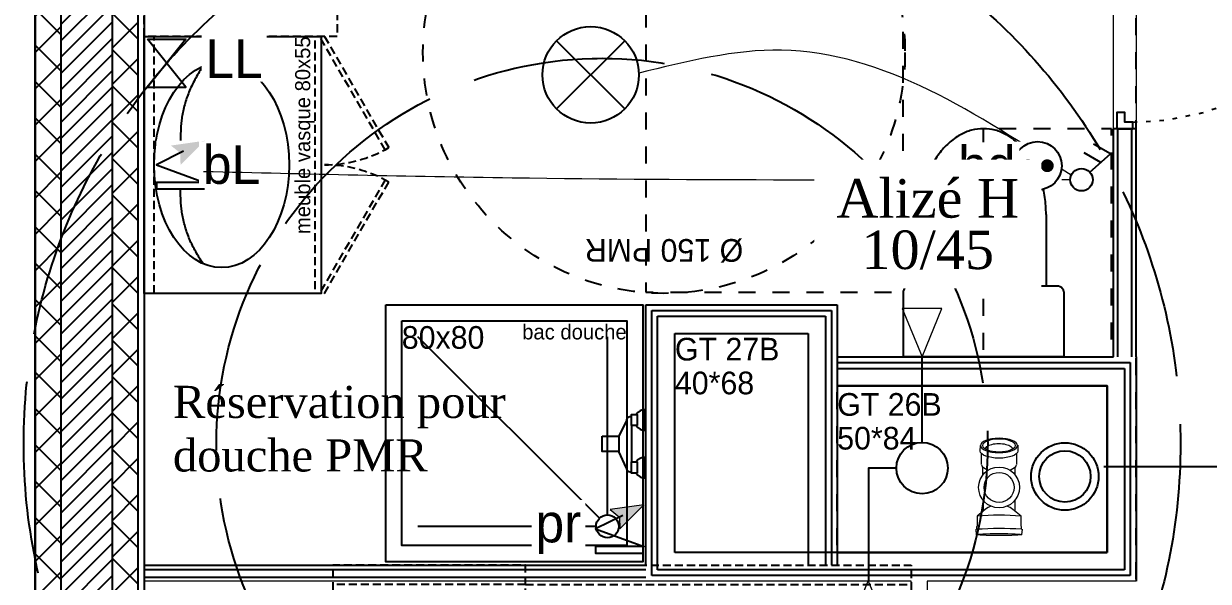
# Model space of a CAD drawing. Header units: centimetres. Extents: x -58072 to 12532, y -30603 to 6224.
# Drawn here: x 10816.9 to 11185.5, y 3007.7 to 3181.3 of the extents above; entities that cross this region are included whole.
import ezdxf

# ---------------------------------------------------------------- set-up
doc = ezdxf.new("R2010")
doc.units = ezdxf.units.CM
for name, pattern in [('ACAD_ISO02W100', [15, 12, -3]), ('ISO-03', [1.5, 0.6, -0.9]), ('Style de ligne -1', [0.41664, 0.20828, -0.20836]), ('Style de ligne -11', [0.347222, 0.20828, -0.138942]), ('Style de ligne -13', [0.147638, 0.098425, -0.049213]), ('Style de ligne -18', [0.164042, 0.054681, -0.109361]), ('Style de ligne -5', [0.20828, 0.069425, -0.138855]), ('VW-01', [0.41656, 0.20828, -0.20828])]:
    doc.linetypes.add(name, pattern=pattern)
for name, color, linetype in [('B Aménagement intérieur', 252, 'Continuous'), ('B BATI-équipement-sanitaires', 252, 'Continuous'), ('B faience', 252, 'Style de ligne -11'), ('B GÈnÈral_Hatch', 252, 'Continuous'), ('B Général', 252, 'Continuous'), ('C ANNOTATIONS-PMR', 252, 'Style de ligne -5'), ('C ANNOTATIONS-prestations', 252, 'Continuous'), ('C ANNOTATIONS-textes-numérotation gaine', 252, 'ISO-03'), ('D SURFACES-shab', 252, 'Continuous'), ('F REMPLISSAGE-vert clair', 252, 'Continuous'), ('F REMPLISSAGE-vert foncé', 252, 'Continuous'), ('prlm-CVC-CHAUFF', 4, 'Continuous'), ('prlm-EAU-CHU', 42, 'Continuous'), ('prlm-EAU-EF', 161, 'Continuous'), ('prlm-GT', 242, 'Continuous'), ('prlm-MOD', 7, 'Continuous'), ('prlm-MOD-PB', 123, 'Continuous'), ('prlm-VMC', 93, 'Continuous')]:
    doc.layers.add(name, color=color, linetype=linetype)
doc.layers.add('prlm-ELEC-CFO', color=1, linetype='Continuous', lineweight=25)
doc.layers.add('prlm-GAZ', color=2, linetype='Continuous', lineweight=25)
doc.layers.add('prlm-ZEROPLOT', color=254, linetype='Continuous', plot=False)
doc.styles.add('Eurostile', font='Eurosti.TTF')
doc.styles.add('Eurostile (italic)', font='Eurostib.TTF')
doc.styles.add('prlm-elec-cfo', font='comic.ttf', dxfattribs={"height": 12})
doc.styles.add('prlm-vmc', font='pala.ttf', dxfattribs={"height": 14})
pattern_1 = [(-45, (0, 0), (5.656854, 5.656854), []), (45, (0, 0), (5.656854, -5.656854), [])]

# ---------------------------------------------------------------- blocks, each defined once
blk = doc.blocks.new('B 60.Lave Vaisselle')
at = {"layer": 'B Général', "linetype": 'Style de ligne -13', "ltscale": 25.4, "flags": 128}
blk.add_lwpolyline([(-30, 30), (-30, 36), (30, 36), (30, 30)], dxfattribs=at)
blk.add_lwpolyline([(-30, 30), (30, 30), (30, -30), (-30, -30)], close=True, dxfattribs=at)
at = {"layer": 'B Général', "insert": (0, 0), "char_height": 7.056, "attachment_point": 5, "line_spacing_factor": 0.894578, "style": 'Eurostile'}
blk.add_mtext('LV', dxfattribs=at)
blk = doc.blocks.new('B 60.Evier 120.60 T3 et +')
at = {"layer": 'B Général', "linetype": 'Style de ligne -13', "ltscale": 25.4}
for p, q in [((-55.5, -2.5), (55.5, -2.5)), ((-57.5, -55.5), (-57.5, -4.5)), ((57.5, -4.5), (57.5, -55.5)), ((0, -50.5), (0, -9.53)), ((2, -7.53), (51.79, -7.53)), ((18.98, -10), (18.98, -10)), ((53.79, -9.53), (53.79, -50.5)), ((-52.12, -15), (-7.88, -15)), ((-52.5, -20), (-7.5, -20)), ((-52.5, -25), (-7.5, -25)), ((-52.5, -30), (-7.5, -30)), ((-52.5, -35), (-7.5, -35)), ((-52.5, -40), (-7.5, -40)), ((25.65, -43.33), (25.65, -43.33)), ((-52.12, -45), (-7.88, -45)), ((9.17, -50), (9.17, -50)), ((51.79, -52.5), (2, -52.5)), ((55.5, -57.5), (-55.5, -57.5))]:
    blk.add_line(p, q, dxfattribs=at)
at = {"layer": 'B Général', "linetype": 'Style de ligne -13', "ltscale": 25.4, "flags": 128}
blk.add_lwpolyline([(-60, 0), (-60, 6), (60, 6), (60, 0)], dxfattribs=at)
blk.add_lwpolyline([(-60, 0), (60, 0), (60, -60), (-60, -60)], close=True, dxfattribs=at)
for points in [[(25.65, -12), (25.65, -48, -0.414212), (23.65, -50), (4.5, -50, -0.198914), (3.09, -49.41, -0.198914), (2.5, -48), (2.5, -12, -0.414214), (4.5, -10)], [(25.65, -12, 0.414212), (23.65, -10), (4.45, -10)], [(28.15, -12), (28.15, -48, 0.414212), (30.15, -50), (49.29, -50, 0.198914), (50.71, -49.41, 0.198914), (51.29, -48), (51.29, -12, 0.414214), (49.29, -10)], [(28.15, -12, -0.414212), (30.15, -10), (49.34, -10)]]:
    blk.add_lwpolyline(points, format="xyb", dxfattribs=at)
at = {"layer": 'B Général', "linetype": 'Style de ligne -13', "ltscale": 25.4}
for centre, start, end in [((-55.5, -4.5), 90, 180), ((55.5, -4.5), 0, 90), ((2, -9.53), 90, 180), ((51.79, -9.53), 0, 90), ((2, -50.5), 180, 270), ((51.79, -50.5), 270, 0), ((-55.5, -55.5), 180, 270), ((55.5, -55.5), 270, 0)]:
    blk.add_arc(centre, 2, start, end, dxfattribs=at)
for centre in [(18.15, -17), (35.65, -17)]:
    blk.add_ellipse(centre, major_axis=(3.54, 0), ratio=1, dxfattribs=at)
blk = doc.blocks.new('B 60.Rond 150_PMR')
at = {"layer": 'B Général', "linetype": 'VW-01', "ltscale": 25.4}
blk.add_circle((0, 0), 75, dxfattribs=at)
at = {"layer": 'B Général', "insert": (-61.5, 0), "char_height": 7.056, "attachment_point": 5, "rotation": 90, "line_spacing_factor": 0.894578, "style": 'Eurostile (italic)'}
blk.add_mtext('Ø 150 PMR', dxfattribs=at)
blk = doc.blocks.new('B 60.200_wc-2')
at = {"layer": 'B Général', "linetype": 'Continuous'}
for p, q in [((-25, -20.1), (-25, 0)), ((-24.9, 0.1), (24.9, 0.1)), ((25, -20.1), (25, 0)), ((-19.5, -44.2), (-19.5, -21.9)), ((19.5, -44.2), (19.5, -21.9))]:
    blk.add_line(p, q, dxfattribs=at)
at = {"layer": 'B Général', "linetype": 'Continuous', "flags": 128}
blk.add_lwpolyline([(-25, -20.1), (-24.9, -20.6), (-24.75, -20.9), (-24.55, -21.2), (-24.3, -21.45), (-23.9, -21.7), (-23.4, -21.85), (-23.15, -21.9), (23.25, -21.9), (23.55, -21.85), (23.9, -21.7), (24.2, -21.5), (24.45, -21.3), (24.65, -21.05), (24.8, -20.75), (24.9, -20.5), (24.95, -20.3), (25, -20.1)], dxfattribs=at)
for points in [[(-19.5, -44.2), (-19.5, -44.2, 0.036537), (-19.11, -49.53, 0.035337), (-17.94, -54.75), (-17.94, -54.75, 0.041299), (-16.22, -59.09), (-16.22, -59.09), (-16.22, -59.1, 0.041783), (-13.79, -63.08, 0.053503), (-10.77, -66.4), (-10.77, -66.4, 0.054816), (-7.12, -69.02), (-7.12, -69.02, 0.063755), (-3.68, -70.42), (-3.68, -70.42, 0.064897), (0, -70.9)], [(0, -70.9, 0.064897), (3.68, -70.42), (3.68, -70.42, 0.063726), (7.12, -69.02), (7.12, -69.02, 0.054816), (10.77, -66.4), (10.77, -66.4, 0.053503), (13.79, -63.08, 0.041783), (16.22, -59.1), (16.22, -59.09), (16.22, -59.09, 0.041299), (17.94, -54.75), (17.94, -54.75, 0.035337), (19.11, -49.53, 0.036556), (19.5, -44.2)]]:
    blk.add_lwpolyline(points, format="xyb", dxfattribs=at)
at = {"layer": 'B Général', "linetype": 'Continuous'}
for centre, start, end in [((-24.9, 0), 90, 180), ((24.9, 0), 0, 90)]:
    blk.add_arc(centre, 0.1, start, end, dxfattribs=at)
blk = doc.blocks.new('B 60.Groupe-2-1')
at = {"layer": 'B Général', "linetype": 'Style de ligne -1', "ltscale": 25.4, "flags": 128}
blk.add_lwpolyline([(-35.4, 7.6), (35.6, 7.6), (35.6, -32.4), (-35.4, -32.4)], close=True, dxfattribs=at)
at = {"layer": 'B Général', "xscale": -1, "rotation": 270}
blk.add_blockref('B 60.200_wc-2', (35.5, 7.5), dxfattribs=at)
blk = doc.blocks.new('B 60.WC-plan-PMR')
at = {"layer": 'B Général', "linetype": 'Style de ligne -1', "ltscale": 25.4, "flags": 128}
blk.add_lwpolyline([(-114.5, 112.5), (15.5, 112.5), (15.5, 32.5), (-114.5, 32.5)], close=True, dxfattribs=at)
at = {"layer": 'B Général'}
blk.add_blockref('B 60.Groupe-2-1', (0, 0), dxfattribs=at)
blk = doc.blocks.new('B 60.PP 80')
at = {"layer": 'B Général', "flags": 128}
blk.add_lwpolyline([(-43, 2.5), (-43, 85.5), (-39, 85.5), (-39, 2.5)], close=True, dxfattribs=at)
at = {"layer": 'B Général', "linetype": 'Style de ligne -18', "ltscale": 25.4, "flags": 128}
blk.add_lwpolyline([(46, 2.5), (45.27, 13.33), (43.1, 23.98), (39.53, 34.26), (34.61, 44), (28.44, 53.03), (21.1, 61.19), (12.74, 68.35), (3.5, 74.38), (-6.47, 79.18), (-17, 82.67), (-27.91, 84.79), (-39, 85.5)], dxfattribs=at)
at = {"layer": 'B Général', "linetype": 'Continuous', "flags": 128}
for points in [[(-45, 2.5), (-43, 2.5), (-43, 0), (-40, 0), (-40, -2.5), (-45, -2.5)], [(48, 2.5), (46, 2.5), (46, 0), (43, 0), (43, -2.5), (48, -2.5), (48, -2.5), (48, -2.5), (48, 1.79), (48, 1.79)]]:
    blk.add_lwpolyline(points, close=True, dxfattribs=at)
at = {"layer": 'C ANNOTATIONS-prestations', "insert": (-37.5, 32.5), "char_height": 5.8796, "attachment_point": 1, "rotation": 90, "line_spacing_factor": 0.894578, "style": 'Eurostile'}
blk.add_mtext('PP 83 x 204', dxfattribs=at)
blk = doc.blocks.new('B 60.Bac douche 80.80')
at = {"layer": 'B faience', "lineweight": 18, "flags": 128}
blk.add_lwpolyline([(-41, -40), (40, -40), (40, 41)], dxfattribs=at)
at = {"layer": 'B Général', "linetype": 'Continuous'}
for p, q in [((25.5, -25.5), (-31, 31)), ((28, -24.46), (28, 31)), ((24.46, -28), (-31, -28))]:
    blk.add_line(p, q, dxfattribs=at)
at = {"layer": 'B Général', "linetype": 'Continuous', "flags": 128}
for points in [[(-41, 41), (39, 41), (39, -39), (-41, -39)], [(-36, 36), (34, 36), (34, -34), (-36, -34)]]:
    blk.add_lwpolyline(points, close=True, dxfattribs=at)
at = {"layer": 'B Général', "linetype": 'Continuous'}
blk.add_circle((28, -28), 3.54, dxfattribs=at)
at = {"layer": 'B Général', "insert": (-36, 30.76), "char_height": 7.056, "width": 35, "attachment_point": 4, "line_spacing_factor": 0.894578, "style": 'Eurostile'}
blk.add_mtext('80x80', dxfattribs=at)
at = {"layer": 'C ANNOTATIONS-prestations', "insert": (34, 32.51), "char_height": 4.7037, "width": 70, "attachment_point": 6, "line_spacing_factor": 0.894578, "style": 'Eurostile'}
blk.add_mtext('bac douche ', dxfattribs=at)
blk = doc.blocks.new('B 60.Groupe-3-1')
at = {"layer": 'B Général', "linetype": 'Continuous'}
for centre, major_axis, ratio in [((0, -24.07), (32, 0), 0.65625), ((0, -6.97), (1.5, 0), 1), ((0, -17.15), (2.5, 0), 1)]:
    blk.add_ellipse(centre, major_axis=major_axis, ratio=ratio, dxfattribs=at)
for points in [[(-30.82, -18.37), (-20.7, -11.37), (-9.74, -11.32), (-4.71, -11.3), (0, -11.3)], [(30.82, -18.37), (20.7, -11.37), (9.74, -11.32), (4.71, -11.3), (0, -11.3)]]:
    blk.add_open_spline(points, degree=2, knots=[0, 0, 0, 1, 1, 2, 2, 2], dxfattribs=at)
blk.add_open_spline([(-30.45, -17.59), (-30.5, -17.61), (-30.55, -17.64)], degree=2, dxfattribs=at)
blk = doc.blocks.new('B 60.meuble vasque 80x60')
at = {"layer": 'B BATI-équipement-sanitaires', "linetype": 'Style de ligne -13', "ltscale": 25.4, "flags": 128}
for points in [[(-40, -3.07), (40, -3.07), (40, -53.07), (-40, -53.07)], [(-40, -56.07), (-5.36, -76.07), (-4.71, -74.94), (-39.35, -54.94)], [(40, -56.07), (5.36, -76.07), (4.71, -74.94), (39.35, -54.94)]]:
    blk.add_lwpolyline(points, close=True, dxfattribs=at)
at = {"layer": 'B BATI-équipement-sanitaires', "linetype": 'Style de ligne -13', "ltscale": 25.4}
for centre, start, end in [((-40, -56.07), 330, 0), ((40, -56.07), 180, 210)]:
    blk.add_arc(centre, 40, start, end, dxfattribs=at)
at = {"layer": 'B Général', "flags": 128}
blk.add_lwpolyline([(-40, 0), (40, 0), (40, -55), (-40, -55)], close=True, dxfattribs=at)
at = {"layer": 'B Général'}
blk.add_blockref('B 60.Groupe-3-1', (0, 0), dxfattribs=at)
at = {"layer": 'C ANNOTATIONS-prestations', "insert": (40, -53.07), "char_height": 4.7037, "width": 80, "attachment_point": 9, "line_spacing_factor": 0.894578, "style": 'Eurostile'}
blk.add_mtext('meuble vasque 80x55', dxfattribs=at)
blk = doc.blocks.new('B 60.Lave Linge')
at = {"layer": 'B Général', "linetype": 'Style de ligne -13', "ltscale": 25.4, "flags": 128}
blk.add_lwpolyline([(-29.47, 30), (-29.47, 36), (30.53, 36), (30.53, 30)], dxfattribs=at)
blk.add_lwpolyline([(-29.47, 30), (30.53, 30), (30.53, -30), (-29.47, -30)], close=True, dxfattribs=at)
at = {"layer": 'B Général', "insert": (0, 0), "char_height": 7.056, "attachment_point": 5, "line_spacing_factor": 0.894578, "style": 'Eurostile'}
blk.add_mtext('LL', dxfattribs=at)
blk = doc.blocks.new('B 60.Groupe-35-1')
at = {"layer": 'B Général', "linetype": 'Continuous'}
for p, q in [((11163.03, 3148.64), (11156.03, 3148.64)), ((11156.03, 3077.64), (11156.03, 3148.64)), ((11163.03, 3077.64), (11163.03, 3148.64)), ((11010.53, 3012.74), (11010.53, 3093.85)), ((11010.53, 3093.85), (11070.03, 3093.85)), ((11070.03, 3093.85), (11070.03, 3077.64)), ((11019.53, 3016.74), (11019.53, 3084.85)), ((11019.53, 3084.85), (11061.03, 3084.85)), ((11061.03, 3084.85), (11061.03, 3017.74)), ((11070.03, 3077.64), (11156.03, 3077.64)), ((11163.03, 3077.64), (11163.03, 3007.74)), ((11163.03, 3077.64), (11163.03, 3077.64)), ((11070.03, 3068.64), (11070.03, 3017.74)), ((11070.03, 3068.64), (11154.03, 3068.64)), ((11154.03, 3068.64), (11154.03, 3016.74)), ((11154.03, 3016.74), (11019.53, 3016.74)), ((11061.03, 3017.74), (11061.03, 3012.74)), ((11070.03, 3017.74), (11070.03, 3012.74)), ((10854.37, 3012.74), (11010.53, 3012.74))]:
    blk.add_line(p, q, dxfattribs=at)
at = {"layer": 'B Général', "linetype": 'VW-01', "ltscale": 25.4, "flags": 128}
blk.add_lwpolyline([(11163.03, 3222.89), (11283.03, 3222.89), (11283.03, 3002.89), (11163.03, 3002.89)], close=True, dxfattribs=at)
at = {"layer": 'D SURFACES-shab', "lineweight": 18, "flags": 128}
for points in [[(10854.39, 3247.39), (10854.39, 3012.74), (11010.53, 3012.74), (11010.53, 3093.85), (11070.03, 3093.85), (11070.03, 3077.64), (11156.03, 3077.64), (11156.03, 3247.39)], [(11163.03, 3247.39), (11163.03, 3007.74), (11098.03, 3007.74), (11098.03, 2922.74), (11258.04, 2922.74), (11258.04, 2989.74), (11283.05, 2989.74), (11283.04, 3247.39)], [(10854.38, 3007.74), (10854.38, 2346.49), (11431.44, 2346.49), (11431.44, 2634.39), (11341.44, 2634.39), (11341.44, 2917.74), (11093.03, 2917.74), (11093.03, 3007.74)]]:
    blk.add_lwpolyline(points, close=True, dxfattribs=at)
at = {"layer": 'F REMPLISSAGE-vert clair'}
for p, q in [((11157.33, 3077.64), (11157.33, 3148.64)), ((11161.73, 3077.64), (11161.73, 3148.64)), ((11012.33, 3009.54), (11012.33, 3092.05)), ((11012.33, 3092.05), (11068.23, 3092.05)), ((11014.13, 3011.34), (11014.13, 3090.25)), ((11014.13, 3011.34), (11014.13, 3090.25)), ((11014.13, 3090.25), (11066.43, 3090.25)), ((11014.13, 3090.25), (11066.43, 3090.25)), ((11066.43, 3090.25), (11066.43, 3017.74)), ((11066.43, 3090.25), (11066.43, 3017.74)), ((11068.23, 3092.05), (11068.23, 3017.74)), ((11070.03, 3075.84), (11161.23, 3075.84)), ((11161.23, 3075.84), (11161.23, 3009.54)), ((11070.03, 3074.04), (11159.43, 3074.04)), ((11070.03, 3074.04), (11159.43, 3074.04)), ((11159.43, 3074.04), (11159.43, 3011.34)), ((11159.43, 3074.04), (11159.43, 3011.34)), ((11066.43, 3017.74), (11066.43, 3012.74)), ((11066.43, 3017.74), (11066.43, 3012.74)), ((11068.23, 3017.74), (11068.23, 3012.74)), ((10854.37, 3011.44), (11010.53, 3011.44)), ((10854.37, 3009.04), (11010.53, 3009.04)), ((11161.23, 3009.54), (11012.33, 3009.54)), ((11159.43, 3011.34), (11014.13, 3011.34)), ((11159.43, 3011.34), (11014.13, 3011.34))]:
    blk.add_line(p, q, dxfattribs=at)
at = {"layer": 'F REMPLISSAGE-vert clair', "linetype": 'Continuous'}
for p, q in [((11019.53, 3016.74), (11019.53, 3084.85)), ((11019.53, 3084.85), (11061.03, 3084.85)), ((11061.03, 3084.85), (11061.03, 3017.74)), ((11070.03, 3068.64), (11154.03, 3068.64)), ((11154.03, 3068.64), (11154.03, 3016.74)), ((11154.03, 3016.74), (11019.53, 3016.74)), ((11061.03, 3017.74), (11061.03, 3012.74))]:
    blk.add_line(p, q, dxfattribs=at)
at = {"layer": 'F REMPLISSAGE-vert foncé', "linetype": 'Continuous'}
for p, q in [((11156.03, 3077.64), (11156.03, 3148.64)), ((11163.03, 3077.64), (11163.03, 3148.64)), ((11010.53, 3012.74), (11010.53, 3093.85)), ((11010.53, 3093.85), (11070.03, 3093.85)), ((11070.03, 3093.85), (11070.03, 3017.74)), ((11070.03, 3077.64), (11156.03, 3077.64)), ((11163.03, 3077.64), (11163.03, 3007.74)), ((11070.03, 3017.74), (11070.03, 3012.74)), ((10854.37, 3012.74), (11010.53, 3012.74))]:
    blk.add_line(p, q, dxfattribs=at)
at = {"layer": 'F REMPLISSAGE-vert foncé'}
for p, q in [((11157.33, 3077.64), (11157.33, 3148.64)), ((11161.73, 3077.64), (11161.73, 3148.64)), ((11012.33, 3009.54), (11012.33, 3092.05)), ((11012.33, 3092.05), (11068.23, 3092.05)), ((11068.23, 3092.05), (11068.23, 3017.74)), ((11070.03, 3075.84), (11161.23, 3075.84)), ((11161.23, 3075.84), (11161.23, 3009.54)), ((11068.23, 3017.74), (11068.23, 3012.74)), ((10854.37, 3011.44), (11010.53, 3011.44)), ((10854.37, 3009.04), (11010.53, 3009.04)), ((11161.23, 3009.54), (11012.33, 3009.54))]:
    blk.add_line(p, q, dxfattribs=at)
at = {"layer": 'B Général'}
blk.add_blockref('B 60.Lave Linge', (10883.85, 3207.39), dxfattribs=at)
for name, p, rotation in [('B 60.PP 80', (11159.53, 3196.64), 270), ('B 60.meuble vasque 80x60', (10854.39, 3137.39), 90), ('B 60.Bac douche 80.80', (10970.53, 3052.85), 359.9999999966649), ('B 60.Evier 120.60 T3 et +', (11033.03, 3006.74), 359.9999999966649)]:
    blk.add_blockref(name, p, dxfattribs=dict(at, rotation=rotation))
at = {"layer": 'B Général', "xscale": -1}
for name, p, rotation in [('B 60.WC-plan-PMR', (11123.03, 3113.24), 89.99999999666491), ('B 60.Lave Vaisselle', (10943.03, 2976.74), 359.9999999966649)]:
    blk.add_blockref(name, p, dxfattribs=dict(at, rotation=rotation))
at = {"layer": 'C ANNOTATIONS-PMR', "ltscale": 25.4, "rotation": 90}
blk.add_blockref('B 60.Rond 150_PMR', (11016.13, 3172.39), dxfattribs=at)
blk = doc.blocks.new('B 60.Groupe-42-1')
at = {"layer": 'B Général', "linetype": 'VW-01', "ltscale": 25.4, "flags": 128}
for points in [[(11019.53, 3084.85), (11061.03, 3084.85), (11061.03, 3016.74), (11019.53, 3016.74)], [(11070.03, 3068.64), (11154.03, 3068.64), (11154.03, 3016.74), (11070.03, 3016.74)]]:
    blk.add_lwpolyline(points, close=True, dxfattribs=at)
at = {"layer": 'C ANNOTATIONS-textes-numérotation gaine', "char_height": 7.056, "width": 37, "attachment_point": 1, "line_spacing_factor": 0.894578, "style": 'Eurostile'}
for s, insert in [('GT 27B\\P40*68', (11019.53, 3083.54)), ('GT 26B\\P50*84', (11070.03, 3066.34))]:
    blk.add_mtext(s, dxfattribs=dict(at, insert=insert))
blk = doc.blocks.new('xi.cceu1')
at = {"layer": 'prlm-EAU-CHU', "color": 0, "lineweight": 13}
for p, q in [((-4.34, -6.83), (-6.84, -8.91)), ((-4.87, -7.27), (-4.87, -4.09)), ((6.84, -8.91), (4.34, -6.83)), ((4.87, -4.09), (4.87, -7.27)), ((-6.85, -8.92), (-6.85, -12.09)), ((6.85, -12.09), (6.85, -8.92)), ((-7.25, -13.12), (-6.97, -13.03)), ((-7.25, -13.12), (-7.11, -14.67)), ((-6.85, -12.09), (-6.97, -12.22)), ((-6.97, -12.22), (-6.97, -13.03)), ((6.97, -12.22), (6.85, -12.09)), ((6.94, -13.03), (7.25, -13.12)), ((6.97, -13.03), (6.97, -12.22)), ((7.11, -14.67), (7.25, -13.12))]:
    blk.add_line(p, q, dxfattribs=at)
for radius in [6.36, 4.67]:
    blk.add_circle((0, 0), radius, dxfattribs=at)
for centre, radius, start, end in [((-0.73, -11.68), 6.05, 106.1332, 126.5542), ((0.73, -11.68), 6.05, 53.4458, 73.8668), ((0, -87.18), 78.56, 84.9975, 95.0025), ((0.01, -119.65), 106.84, 86.281, 93.7477)]:
    blk.add_arc(centre, radius, start, end, dxfattribs=at)
blk.add_ellipse((0, -14.67), major_axis=(7.1, 0), ratio=0.043635, dxfattribs=at)
blk = doc.blocks.new('xi.ccev1')
at = {"layer": 'prlm-EAU-CHU', "color": 0, "lineweight": 13}
for p, q in [((-5.41, -10.46), (-5.41, -7.11)), ((-5, -3.93), (-5, -6.32)), ((5, -3.93), (5, -6.32)), ((5.41, -7.11), (5.41, -10.46)), ((-5.8, -13.12), (-5.89, -11.33)), ((5.78, -14.4), (5.78, -14.4)), ((5.89, -11.33), (5.79, -13.07))]:
    blk.add_line(p, q, dxfattribs=at)
for radius in [6.36, 4.67]:
    blk.add_circle((0, 0), radius, dxfattribs=at)
for centre, radius, start, end in [((-4.48, -7.14), 0.936, 141.8741, 175.3395), ((-2.54, -9.09), 3.68, 101.224, 136.493), ((2.54, -9.09), 3.68, 43.507, 78.776), ((4.48, -7.14), 0.936, 4.6605, 38.1259)]:
    blk.add_arc(centre, radius, start, end, dxfattribs=at)
at = {"layer": 'prlm-EAU-CHU', "color": 0, "lineweight": 13, "extrusion": (0, 0, -1)}
for centre, major_axis, ratio, start_param, end_param in [((0, -11.41), (-5.89, 0), 0.391508, 0.036281, 3.105311), ((0, -12.09), (-4.1, 0.03), 0.383971, 2.986035, 6.398097)]:
    blk.add_ellipse(centre, major_axis=major_axis, ratio=ratio, start_param=start_param, end_param=end_param, dxfattribs=at)
for major_axis, ratio in [((5.79, 0), 0.383426), ((5.11, 0), 0.383329)]:
    blk.add_ellipse((0, -13.07), major_axis=major_axis, ratio=ratio, dxfattribs=at)
blk = doc.blocks.new('xi.be')
at = {"layer": 'prlm-VMC', "color": 0, "linetype": 'ByBlock', "lineweight": 5, "flags": 128}
blk.add_lwpolyline([(-6.17, -15), (6.17, -15), (0, 0)], close=True, dxfattribs=at)
at = {"layer": 'prlm-VMC', "color": 0, "linetype": 'ByBlock', "lineweight": 5}
blk.add_solid([(0, -1), (5.17, -14), (-5.17, -14), (0, -1)], dxfattribs=at)
blk = doc.blocks.new('xi.dchrob')
at = {"layer": 'prlm-MOD', "color": 161}
for p, q in [((8.16, -2.3), (8.16, 2.3)), ((13.38, 1.16), (13.38, -1.16))]:
    blk.add_line(p, q, dxfattribs=at)
for points in [[(0, 10.66), (0, 4.16)], [(5.77, 7.56), (8.16, 2.38)], [(4.19, -5.66), (4.19, 5.66)], [(5.77, -7.26), (8.16, -2.37)], [(0, -4.16), (0, -10.66)]]:
    blk.add_lwpolyline(points, dxfattribs=at)
for points in [[(2.5, 9.16), (4.19, 9.16), (4.19, 5.66), (2.5, 5.66)], [(13.38, -2.37), (8.16, -2.37), (8.16, 2.38), (13.38, 2.38)], [(2.5, -5.66), (4.19, -5.66), (4.19, -9.16), (2.5, -9.16)]]:
    blk.add_lwpolyline(points, close=True, dxfattribs=at)
for centre, radius, start, end in [((0, 7.41), 3.25, 32.579, 90), ((4.65, 7.56), 1.13, 0, 114.0743), ((0, 7.41), 3.25, 270, 327.421), ((0, -7.41), 3.25, 32.579, 90), ((4.65, -7.26), 1.13, 245.9257, 360), ((0, -7.41), 3.25, 270, 327.421)]:
    blk.add_arc(centre, radius, start, end, dxfattribs=at)
at = {"layer": 'prlm-ZEROPLOT', "color": 253, "linetype": 'ACAD_ISO02W100', "ltscale": 5}
for radius in [180, 120]:
    blk.add_circle((13.38, 0), radius, dxfattribs=at)
blk = doc.blocks.new('xi.BL')
at = {"color": 0, "lineweight": 5}
blk.add_wipeout([(-7.5, -7.5), (7.5, -7.5), (7.5, 7.5), (-7.5, 7.5)], dxfattribs=at).dxf.layer = 'prlm-ELEC-CFO'
at = {"layer": 'prlm-ELEC-CFO', "lineweight": 5}
blk.add_hatch(color=0, dxfattribs=at).paths.add_polyline_path([(-3, 6), (-0.1, 3.7), (0, 0), (7.5, 7.5)])
at = {"layer": 'prlm-ELEC-CFO', "color": 0}
blk.add_lwpolyline([(0.95, 4.23), (-7.5, 0), (7.5, -5.5), (-7.5, -5.5), (-7.5, -7.5), (7.5, -7.5)], dxfattribs=at)
blk = doc.blocks.new('xi.PTCE')
at = {"layer": 'prlm-ELEC-CFO', "color": 0}
for points in [[(-10.61, 10.61), (10.61, -10.61)], [(10.61, 10.61), (-10.61, -10.61)]]:
    blk.add_lwpolyline(points, dxfattribs=at)
at = {"layer": 'prlm-ELEC-CFO', "color": 0, "linetype": 'ByBlock'}
blk.add_circle((0, 0), 15, dxfattribs=at)
blk = doc.blocks.new('xi.DA')
at = {"layer": 'prlm-ELEC-CFO', "color": 0}
for points in [[(4.05, 1.39), (-1.17, 4.34)], [(0.61, -1.67), (7.04, 4.05), (1.81, 7.01)]]:
    blk.add_lwpolyline(points, dxfattribs=at)
blk.add_circle((-2, -4), 3.5, dxfattribs=at)
blk = doc.blocks.new('xi.PCHD')
at = {"color": 0, "lineweight": 5}
blk.add_wipeout([(-7.5, -7.5), (7.5, -7.5), (7.5, 7.5), (-7.5, 7.5)], dxfattribs=at).dxf.layer = 'prlm-ELEC-CFO'
at = {"layer": 'prlm-ELEC-CFO', "color": 0, "linetype": 'ByBlock', "lineweight": 5, "const_width": 2}
for points in [[(-4, 0, 1), (-2, 0, 1)], [(2, 0, 1), (4, 0, 1)]]:
    blk.add_lwpolyline(points, format="xyb", close=True, dxfattribs=at)
at = {"layer": 'prlm-ELEC-CFO', "color": 0, "linetype": 'ByBlock', "lineweight": -2}
blk.add_circle((0, 0), 7.5, dxfattribs=at)
blk = doc.blocks.new('xi.PR')
at = {"layer": 'prlm-ELEC-CFO', "lineweight": 5}
blk.add_hatch(color=0, dxfattribs=at).paths.add_polyline_path([(-3, 6), (-0.1, 3.7), (0, 0), (7.5, 7.5)])
at = {"layer": 'prlm-ELEC-CFO', "color": 0, "lineweight": 5, "flags": 128}
blk.add_lwpolyline([(-3, 6), (-0.1, 3.7), (0, 0), (7.5, 7.5)], close=True, dxfattribs=at)
at = {"layer": 'prlm-ELEC-CFO', "color": 0}
blk.add_lwpolyline([(0.95, 4.23), (-7.5, 0), (7.5, -5.5), (-7.5, -5.5), (-7.5, -7.5), (7.5, -7.5)], dxfattribs=at)
blk = doc.blocks.new('xi.attdchpmr')
at = {"layer": 'prlm-MOD-PB', "insert": (0, 0), "char_height": 10, "width": 140.3781, "attachment_point": 1, "rotation": 360, "style": 'prlm-vmc'}
blk.add_mtext('Réservation pour douche PMR', dxfattribs=at)
blk = doc.blocks.new('xi.LVrob')
at = {"layer": 'prlm-EAU-EF', "color": 0}
blk.add_lwpolyline([(-6, 7.5), (6, 7.5), (-6, -7.5), (6, -7.5)], close=True, dxfattribs=at)

msp = doc.modelspace()

# ---------------------------------------------------------------- hatches: boundary and pattern name
at = {"layer": 'B GÈnÈral_Hatch', "linetype": 'Continuous'}
h = msp.add_hatch(dxfattribs=at)
h.set_pattern_fill('02_ISOLANT', color=256, angle=-90, style=0, pattern_type=2)
h.set_pattern_definition(pattern_1)
h.paths.add_polyline_path([(10828.388, 3395.194), (10820.388, 3395.194), (10820.388, 2838.303), (10828.388, 2838.303)])
h = msp.add_hatch(dxfattribs=at)
h.set_pattern_fill('50_BETON', color=256, style=0, pattern_type=2)
h.set_pattern_definition([(45, (0, 0), (2.4253472, -2.6458333), [])])
h.paths.add_polyline_path([(10844.388, 3395.194), (10828.388, 3395.194), (10828.388, 2838.303), (10844.388, 2838.303)])
h = msp.add_hatch(dxfattribs=at)
h.set_pattern_fill('02_ISOLANT', color=256, angle=-90, style=0, pattern_type=2)
h.set_pattern_definition(pattern_1)
h.paths.add_polyline_path([(10852.388, 3395.194), (10844.388, 3395.194), (10844.388, 2838.303), (10852.388, 2838.303)])

# ---------------------------------------------------------------- linework, layer by layer
at = {"layer": 'B Général', "linetype": 'Continuous'}
for p, q in [((10820.388, 3395.194), (10820.388, 2838.303)), ((10820.388, 3395.194), (10820.388, 2838.303)), ((10828.388, 3395.194), (10828.388, 2838.303)), ((10844.388, 3395.194), (10844.388, 2838.303)), ((10852.388, 3395.194), (10852.388, 2838.303)), ((10852.388, 3395.194), (10852.388, 2838.303)), ((10854.388, 3395.194), (10854.388, 2838.303)), ((10854.388, 3247.389), (10854.388, 2939.389))]:
    msp.add_line(p, q, dxfattribs=at)
at = {"layer": 'B Général', "linetype": 'Continuous', "lineweight": 18}
for p, q in [((10828.388, 3395.194), (10828.388, 2838.303)), ((10844.388, 3395.194), (10844.388, 2838.303))]:
    msp.add_line(p, q, dxfattribs=at)
at = {"layer": 'prlm-CVC-CHAUFF', "ltscale": 25}
for radius in [10.5, 8]:
    msp.add_circle((11140.882, 3040.385), radius, dxfattribs=at)
at = {"layer": 'prlm-ELEC-CFO', "lineweight": 13}
msp.add_spline([(11142.821, 3134.154), (11052.725, 3173.093), (11008.302, 3165.942)], degree=3, dxfattribs=at)
at = {"layer": 'prlm-GAZ'}
msp.add_lwpolyline([(11153.034, 3043.436), (11357.379, 3043.436), (11357.379, 4175.294), (11316.45, 4175.294), (11312.841, 4287.361)], dxfattribs=at)
at = {"layer": 'prlm-GT'}
msp.add_lwpolyline([(11154.034, 3016.744), (11154.034, 3068.644), (11070.034, 3068.644), (11070.034, 3016.744)], close=True, dxfattribs=at)
at = {"layer": 'prlm-VMC'}
for points in [[(11096.457, 3050.998), (11096.457, 3077.644)], [(11088.457, 3042.998), (11079.792, 3042.998), (11079.792, 3007.744)]]:
    msp.add_lwpolyline(points, dxfattribs=at)
msp.add_circle((11096.457, 3042.998), 8, dxfattribs=at)
at = {"layer": 'prlm-ZEROPLOT'}
msp.add_lwpolyline([(10820.388, 3517.389), (11968.445, 3517.389), (11968.445, 2312.491), (10820.388, 2312.491)], close=True, dxfattribs=at)

# ---------------------------------------------------------------- block references
at = {"layer": 'B Aménagement intérieur'}
msp.add_blockref('B 60.Groupe-35-1', (0, 0), dxfattribs=at)
at = {"layer": 'C ANNOTATIONS-textes-numérotation gaine'}
msp.add_blockref('B 60.Groupe-42-1', (0, 0), dxfattribs=at)
at = {"layer": 'prlm-EAU-CHU', "rotation": 180}
msp.add_blockref('xi.ccev1', (11120.396, 3036.968), dxfattribs=at)
at = {"layer": 'prlm-EAU-CHU'}
msp.add_blockref('xi.cceu1', (11120.396, 3036.968), dxfattribs=at)
at = {"layer": 'prlm-EAU-EF'}
msp.add_blockref('xi.LVrob', (10861.361, 3169.034), dxfattribs=at)
at = {"layer": 'prlm-ELEC-CFO'}
for name, p in [('xi.PTCE', (10993.311, 3165.409)), ('xi.DA', (11148.034, 3136.766)), ('xi.PR', (11002.339, 3024.049))]:
    msp.add_blockref(name, p, dxfattribs=at)
at = {"layer": 'prlm-MOD', "rotation": 180}
msp.add_blockref('xi.dchrob', (11010.242, 3050.552), dxfattribs=at)
at = {"layer": 'prlm-MOD-PB'}
msp.add_blockref('xi.attdchpmr', (10863.309, 3068.6), dxfattribs=at)
at = {"layer": 'prlm-VMC', "rotation": 179.9999999966644}
msp.add_blockref('xi.be', (11096.457, 3077.644), dxfattribs=at)
at = {"layer": 'prlm-VMC'}
msp.add_blockref('xi.be', (11079.702, 3007.962), dxfattribs=at)

# ---------------------------------------------------------------- next in the draw order: block references
at = {"layer": 'prlm-ELEC-CFO'}
msp.add_blockref('xi.BL', (10865.683, 3137.389), dxfattribs=at)

# ---------------------------------------------------------------- next in the draw order: texts
at = {"layer": 'prlm-EAU-EF', "lineweight": 20, "insert": (10882.361, 3170.47), "char_height": 12, "attachment_point": 5, "line_spacing_factor": 0.8, "style": 'prlm-elec-cfo', "bg_fill": 3, "box_fill_scale": 1.1, "bg_fill_color": 256, "bg_fill_transparency": 0}
msp.add_mtext('LL', dxfattribs=at)
at = {"layer": 'prlm-ELEC-CFO', "lineweight": 20, "insert": (10983.268, 3024.049), "char_height": 12, "attachment_point": 5, "line_spacing_factor": 0.8, "style": 'prlm-elec-cfo', "bg_fill": 3, "box_fill_scale": 1.1, "bg_fill_color": 256, "bg_fill_transparency": 0}
msp.add_mtext('pr', dxfattribs=at)

# ---------------------------------------------------------------- next in the draw order: texts
at = {"layer": 'prlm-ELEC-CFO', "lineweight": 20, "insert": (10881.566, 3137.389), "char_height": 12, "attachment_point": 5, "line_spacing_factor": 0.8, "style": 'prlm-elec-cfo', "bg_fill": 3, "box_fill_scale": 1.1, "bg_fill_color": 256, "bg_fill_transparency": 0}
msp.add_mtext('bL', dxfattribs=at)

# ---------------------------------------------------------------- next in the draw order: linework, layer by layer
at = {"layer": 'prlm-ELEC-CFO', "lineweight": 13}
msp.add_spline([(11142.534, 3132.776), (10968.847, 3133.273), (10872.834, 3135.251)], degree=3, dxfattribs=at)

# ---------------------------------------------------------------- next in the draw order: block references
at = {"layer": 'prlm-ELEC-CFO'}
msp.add_blockref('xi.PCHD', (11132.409, 3137.115), dxfattribs=at)

# ---------------------------------------------------------------- next in the draw order: texts
at = {"layer": 'prlm-ELEC-CFO', "lineweight": 20, "insert": (11116.577, 3137.115), "char_height": 12, "attachment_point": 5, "line_spacing_factor": 0.8, "style": 'prlm-elec-cfo', "bg_fill": 3, "box_fill_scale": 1.1, "bg_fill_color": 256, "bg_fill_transparency": 0}
msp.add_mtext('hd', dxfattribs=at)

# ---------------------------------------------------------------- next in the draw order: texts
at = {"layer": 'prlm-VMC', "ltscale": 25, "insert": (11098.215, 3118.864), "char_height": 12, "width": 58.61474, "attachment_point": 5, "line_spacing_factor": 0.8, "style": 'prlm-vmc', "bg_fill": 2}
msp.add_mtext('Alizé H 10/45', dxfattribs=at)

doc.saveas('drawing.dxf')
